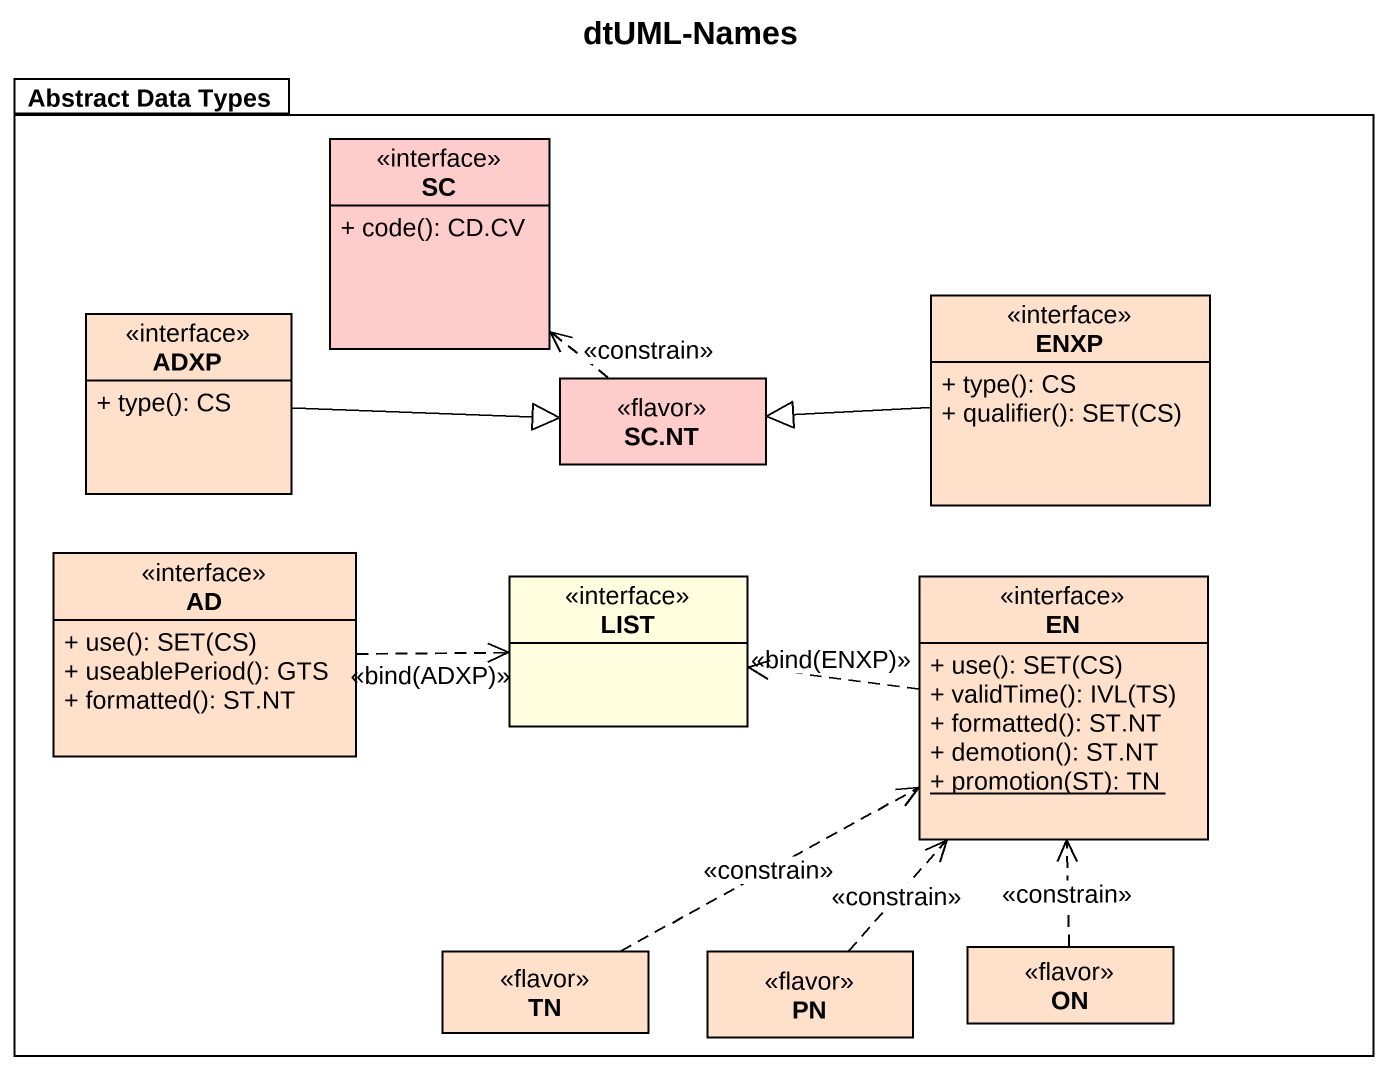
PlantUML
@startuml
title dtUML-Names
hide circle
hide empty members
skinparam classAttributeIconSize 0
package "Abstract Data Types" as Abstract_Data_Types #FFFFFF {
  class SC <<interface>> #FFCCCC {
    + code(): CD.CV
  }
  class ENXP <<interface>> #FFE0CB {
    + type(): CS
    + qualifier(): SET(CS)
  }
  class ADXP <<interface>> #FFE0CB {
    + type(): CS
  }
  class "SC.NT" as SC_NT <<flavor>> #FFCCCC
  class AD <<interface>> #FFE0CB {
    + use(): SET(CS)
    + useablePeriod(): GTS
    + formatted(): ST.NT
  }
  class LIST <<interface>> #FFFFE0
  class EN <<interface>> #FFE0CB {
    + use(): SET(CS)
    + validTime(): IVL(TS)
    + formatted(): ST.NT
    + demotion(): ST.NT
    {static} + promotion(ST): TN
  }
  class TN <<flavor>> #FFE0CB
  class PN <<flavor>> #FFE0CB
  class "ON" as ON_ <<flavor>> #FFE0CB
}
ENXP -left-|> SC_NT
ADXP -right-|> SC_NT
SC_NT .up.> SC : <<constrain>>
AD .right.> LIST : <<bind(ADXP)>>
EN .left.> LIST : <<bind(ENXP)>>
TN .right.> EN : <<constrain>>
PN .up.> EN : <<constrain>>
ON_ .up.> EN : <<constrain>>
@enduml
